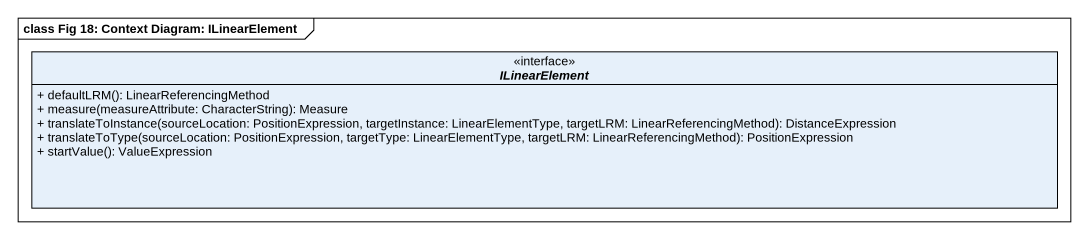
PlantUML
@startuml
mainframe class Fig 18: Context Diagram: ILinearElement
hide circle
hide empty members
skinparam classAttributeIconSize 0
interface ILinearElement {
  + defaultLRM(): LinearReferencingMethod
  + measure(measureAttribute: CharacterString): Measure
  + translateToInstance(sourceLocation: PositionExpression, targetInstance: LinearElementType, targetLRM: LinearReferencingMethod): DistanceExpression
  + translateToType(sourceLocation: PositionExpression, targetType: LinearElementType, targetLRM: LinearReferencingMethod): PositionExpression
  + startValue(): ValueExpression
}
@enduml
